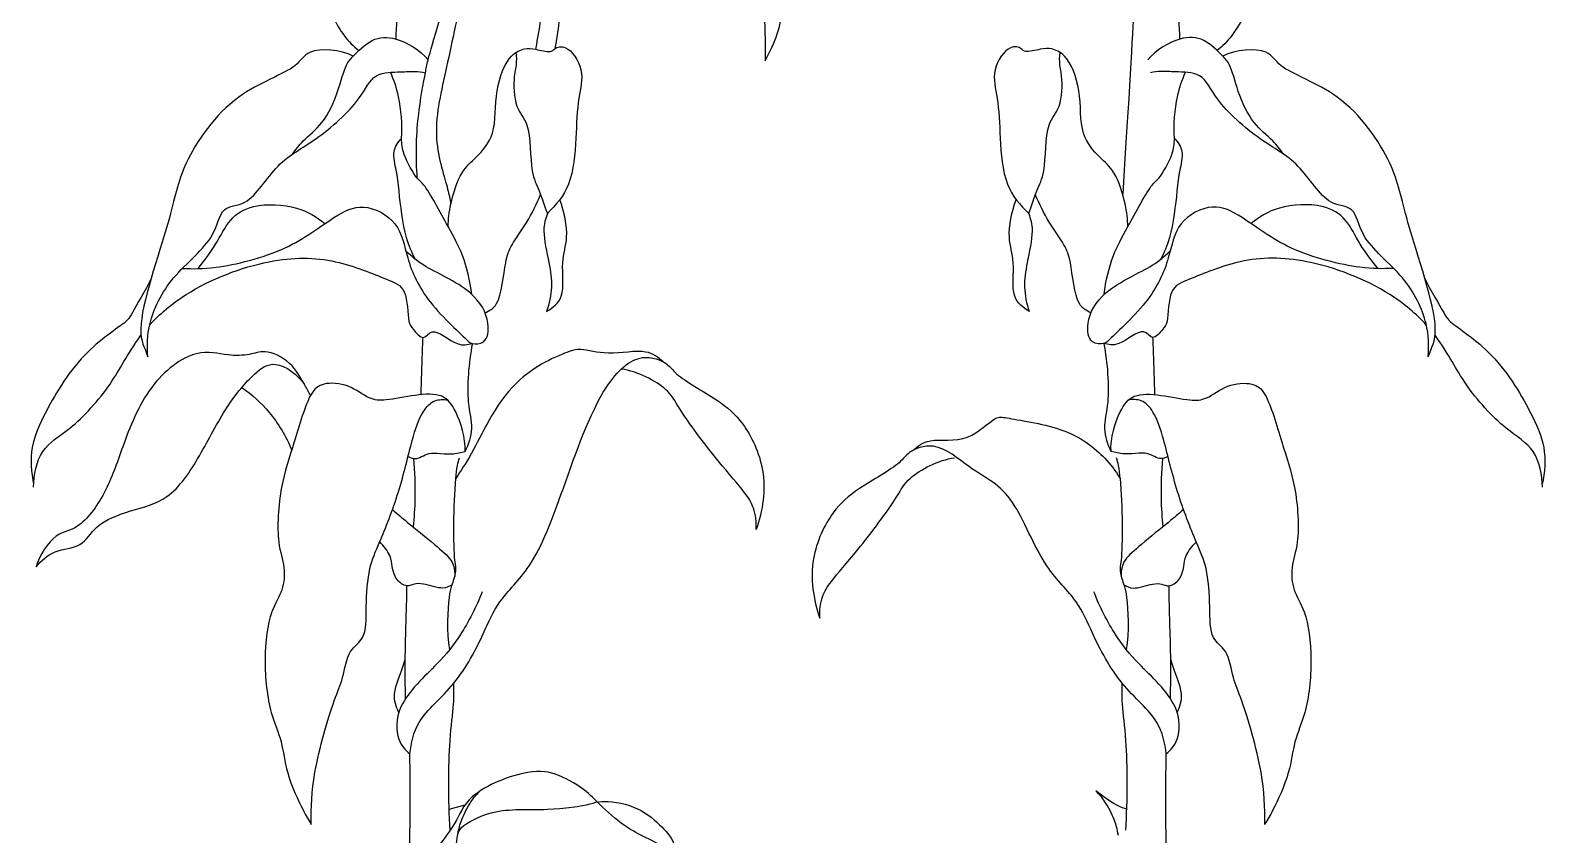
# Model space of a CAD drawing. Header units: millimetres. Extents: x 0.2 to 24.3, y 8.3 to 14.
# Drawn here: x 13.671 to 15.431, y 11.024 to 11.958 of the extents above; entities that cross this region are included whole.
import ezdxf

# ---------------------------------------------------------------- set-up
doc = ezdxf.new("R2010")
doc.units = ezdxf.units.MM
doc.layers.add('AG-PLANTS', color=7, linetype='Continuous', true_color=0x66ccff)

msp = doc.modelspace()

# ---------------------------------------------------------------- linework, layer by layer
at = {"layer": 'AG-PLANTS'}
msp.add_line((14.1579, 11.0539), (14.1764, 11.0589), dxfattribs=at)
for points, knots in [([(14.0962, 11.9475), (14.098, 11.9791), (14.0996, 12.0391), (14.1, 12.1411), (14.0892, 12.1851), (14.0561, 12.2563), (14.0405, 12.2734), (14.0218, 12.3484), (14.0236, 12.2912), (14.015, 12.2619), (14.0095, 12.2442)], [0, 0, 0, 0, 0.387443, 0.780079, 1.058553, 1.395548, 1.619013, 1.898237, 2.111571, 2.408401, 2.408401, 2.408401, 2.408401]), ([(14.0095, 12.2442), (14.004, 12.2293), (13.9938, 12.1976), (13.9845, 12.1079), (14.0055, 12.0049), (14.0334, 11.9518), (14.0467, 11.9396), (14.0529, 11.9342)], [2.408401, 2.408401, 2.408401, 2.408401, 2.682749, 3.058559, 3.47259, 3.772592, 3.96937, 3.96937, 3.96937, 3.96937]), ([(15.0066, 11.9475), (15.0048, 11.9791), (15.0032, 12.0391), (15.0027, 12.0523), (15.0135, 12.0964), (15.0467, 12.1675), (15.0622, 12.1846), (15.0809, 12.2596), (15.0792, 12.2024), (15.0878, 12.1732), (15.0932, 12.1554)], [0, 0, 0, 0, 0.387443, 0.780079, 1.058553, 1.395548, 1.619013, 1.898237, 2.111571, 2.408401, 2.408401, 2.408401, 2.408401]), ([(14.3242, 12.216), (14.3336, 12.2124), (14.3656, 12.1971), (14.4509, 12.1726), (14.4805, 12.1394), (14.4955, 12.0928), (14.4904, 12.0565), (14.5093, 12.0283), (14.5224, 12.0157), (14.525, 11.9517), (14.525, 11.9329), (14.5247, 11.9223)], [1.807611, 1.807611, 1.807611, 1.807611, 1.971636, 2.369109, 2.631577, 2.901336, 3.141705, 3.360548, 3.530682, 3.839096, 4.062378, 4.062378, 4.062378, 4.062378]), ([(14.5247, 11.9223), (14.5305, 11.9322), (14.5403, 11.9548), (14.5467, 11.9845), (14.5515, 12.0655), (14.5251, 12.096), (14.5114, 12.1254), (14.5034, 12.1466), (14.4623, 12.1691), (14.4406, 12.1708)], [4.062378, 4.062378, 4.062378, 4.062378, 4.295281, 4.521997, 4.871476, 5.123727, 5.341103, 5.528587, 5.850008, 5.850008, 5.850008, 5.850008]), ([(14.1208, 11.7863), (14.1193, 11.81), (14.1196, 11.8539), (14.1306, 11.9093), (14.1326, 11.9237), (14.1655, 12.0291), (14.182, 12.1035), (14.2193, 12.1502), (14.2537, 12.1595), (14.2633, 12.1468), (14.2888, 12.0868), (14.2894, 11.9995), (14.2845, 11.9573), (14.2806, 11.9365)], [0, 0, 0, 0, 0.335489, 0.621144, 0.777733, 1.184915, 1.55046, 1.848123, 2.063377, 2.201588, 2.515031, 2.892113, 3.208784, 3.208784, 3.208784, 3.208784]), ([(15.0932, 12.1554), (15.0988, 12.1405), (15.1089, 12.1089), (15.1182, 12.0192), (15.0973, 12.0049), (15.0693, 11.9518), (15.0561, 11.9396), (15.0499, 11.9342)], [0, 0, 0, 0, 0.274348, 0.650158, 1.064189, 1.364191, 1.560969, 1.560969, 1.560969, 1.560969]), ([(14.2584, 11.9357), (14.2616, 11.9518), (14.2669, 11.9847), (14.2711, 12.0578), (14.2629, 12.12), (14.2538, 12.1408), (14.2395, 12.1443), (14.2009, 12.1087), (14.1733, 12.0051), (14.1546, 11.9113), (14.1361, 11.8349), (14.1568, 11.7744), (14.1586, 11.7621), (14.1599, 11.7563)], [0, 0, 0, 0, 0.278764, 0.623177, 0.939665, 1.114976, 1.24082, 1.506642, 1.922123, 2.318337, 2.671458, 2.977099, 3.144311, 3.144311, 3.144311, 3.144311]), ([(14.9619, 12.0852), (14.9591, 12.0473), (14.9553, 12.0599), (14.955, 12.0011), (14.9401, 11.7675)], [0, 0, 0, 0, 0.4248383, 0.7981236, 0.7981236, 0.7981236, 0.7981236]), ([(13.9754, 11.8138), (13.9796, 11.8191), (13.9879, 11.8304), (14.0129, 11.8495), (14.0291, 11.8853), (14.0372, 11.9182), (14.0462, 11.9275), (14.0679, 11.9499), (14.0973, 11.9508), (14.1241, 11.9351), (14.1334, 11.9237)], [0, 0, 0, 0, 0.179379, 0.398358, 0.651637, 0.877291, 1.02031, 1.232569, 1.442058, 1.706452, 1.706452, 1.706452, 1.706452]), ([(15.1273, 11.8138), (15.1232, 11.8191), (15.1149, 11.8304), (15.0899, 11.8495), (15.0736, 11.8853), (15.0656, 11.9182), (15.0565, 11.9275), (15.0349, 11.9499), (15.0055, 11.9508), (14.9787, 11.9351), (14.9693, 11.9237)], [0, 0, 0, 0, 0.179379, 0.398358, 0.651637, 0.877291, 1.02031, 1.232569, 1.442058, 1.706452, 1.706452, 1.706452, 1.706452]), ([(14.0465, 11.9278), (14.0317, 11.9354), (13.9923, 11.9383), (13.9815, 11.9113), (13.9052, 11.8874), (13.8455, 11.8026), (13.8359, 11.7393), (13.7899, 11.6111), (13.8042, 11.5895), (13.808, 11.579)], [-2.228342, -2.228342, -2.228342, -2.228342, -1.947236, -1.75309, -1.409471, -1.015801, -0.679016, -0.230497, 0, 0, 0, 0]), ([(14.1566, 11.7299), (14.1569, 11.7388), (14.1587, 11.7558), (14.1707, 11.7947), (14.1899, 11.81), (14.2139, 11.838), (14.2093, 11.8871), (14.2266, 11.9297), (14.2454, 11.9371), (14.2577, 11.9365), (14.2759, 11.9312), (14.2801, 11.9373), (14.2957, 11.9418), (14.3163, 11.9108), (14.3068, 11.8784), (14.3053, 11.8326), (14.3012, 11.7776), (14.282, 11.7549), (14.2719, 11.7453)], [0, 0, 0, 0, 0.204996, 0.451861, 0.649038, 0.878751, 1.158409, 1.420863, 1.585955, 1.728836, 1.893126, 1.992272, 2.132232, 2.354415, 2.583194, 2.854199, 3.146431, 3.403747, 3.403747, 3.403747, 3.403747]), ([(14.2355, 11.9322), (14.2359, 11.9274), (14.2363, 11.9169), (14.2324, 11.9048), (14.2332, 11.8664), (14.2531, 11.8508), (14.2514, 11.7932), (14.2628, 11.7727), (14.2687, 11.754), (14.2719, 11.7453)], [-1.427546, -1.427546, -1.427546, -1.427546, -1.275985, -1.130163, -0.895374, -0.697726, -0.407366, -0.209873, 0, 0, 0, 0]), ([(14.9461, 11.7299), (14.9458, 11.7388), (14.9441, 11.7558), (14.9321, 11.7947), (14.9128, 11.81), (14.8888, 11.838), (14.8934, 11.8871), (14.8762, 11.9297), (14.8574, 11.9371), (14.845, 11.9365), (14.8268, 11.9312), (14.8227, 11.9373), (14.8071, 11.9418), (14.7865, 11.9108), (14.796, 11.8784), (14.7975, 11.8326), (14.8015, 11.7776), (14.8208, 11.7549), (14.8309, 11.7453)], [0, 0, 0, 0, 0.204996, 0.451861, 0.649038, 0.878751, 1.158409, 1.420863, 1.585955, 1.728836, 1.893126, 1.992272, 2.132232, 2.354415, 2.583194, 2.854199, 3.146431, 3.403747, 3.403747, 3.403747, 3.403747]), ([(14.8309, 11.7453), (14.8341, 11.754), (14.84, 11.7727), (14.8514, 11.7932), (14.8496, 11.8508), (14.8696, 11.8664), (14.8703, 11.9048), (14.8665, 11.9169), (14.8668, 11.9274), (14.8673, 11.9322)], [0, 0, 0, 0, 0.209873, 0.407366, 0.697726, 0.895374, 1.130163, 1.275985, 1.427546, 1.427546, 1.427546, 1.427546]), ([(15.2948, 11.579), (15.2986, 11.5895), (15.3129, 11.6111), (15.2669, 11.7393), (15.2572, 11.8026), (15.1976, 11.8874), (15.1213, 11.9113), (15.1105, 11.9383), (15.0711, 11.9354), (15.0563, 11.9278)], [0, 0, 0, 0, 0.230497, 0.679016, 1.015801, 1.409471, 1.75309, 1.947236, 2.228342, 2.228342, 2.228342, 2.228342]), ([(13.808, 11.579), (13.8069, 11.5918), (13.8073, 11.6189), (13.8335, 11.674), (13.8877, 11.7141), (13.8916, 11.7553), (13.9261, 11.7522), (13.9574, 11.8064), (14.0034, 11.8287), (14.055, 11.8748), (14.0689, 11.9096), (14.1012, 11.9092), (14.1174, 11.9107), (14.1262, 11.9093), (14.1303, 11.9085)], [0, 0, 0, 0, 0.24687, 0.554048, 0.879635, 1.106281, 1.307214, 1.606714, 1.899275, 2.226586, 2.458106, 2.66819, 2.831054, 2.971395, 2.971395, 2.971395, 2.971395]), ([(14.1025, 11.8323), (14.1037, 11.8483), (14.1007, 11.8809), (14.0937, 11.8999), (14.0898, 11.9091)], [0, 0, 0, 0, 0.2764306, 0.4944622, 0.4944622, 0.4944622, 0.4944622]), ([(15.2948, 11.579), (15.2959, 11.5918), (15.2955, 11.6189), (15.2693, 11.674), (15.2151, 11.7141), (15.2111, 11.7553), (15.1767, 11.7522), (15.1454, 11.8064), (15.0993, 11.8287), (15.0478, 11.8748), (15.0339, 11.9096), (15.0016, 11.9092), (14.9853, 11.9107), (14.9766, 11.9093), (14.9725, 11.9085)], [0, 0, 0, 0, 0.24687, 0.554048, 0.879635, 1.106281, 1.307214, 1.606714, 1.899275, 2.226586, 2.458106, 2.66819, 2.831054, 2.971395, 2.971395, 2.971395, 2.971395]), ([(15.0002, 11.8323), (14.999, 11.8483), (15.0021, 11.8809), (15.009, 11.8999), (15.013, 11.9091)], [0, 0, 0, 0, 0.2764306, 0.4944622, 0.4944622, 0.4944622, 0.4944622]), ([(14.1188, 11.6918), (14.1146, 11.7001), (14.1062, 11.7158), (14.0995, 11.7716), (14.0973, 11.7937), (14.0909, 11.8175), (14.0986, 11.828), (14.1025, 11.8323)], [-1.050742, -1.050742, -1.050742, -1.050742, -0.841699, -0.548454, -0.353124, -0.165966, 0, 0, 0, 0]), ([(14.1842, 11.6513), (14.1824, 11.6667), (14.1745, 11.6984), (14.1579, 11.7271), (14.1298, 11.78), (14.1204, 11.7844), (14.1033, 11.8141), (14.1028, 11.826), (14.1025, 11.8323)], [0, 0, 0, 0, 0.270367, 0.51392, 0.810935, 0.944462, 1.1668, 1.339421, 1.339421, 1.339421, 1.339421]), ([(14.9185, 11.6513), (14.9203, 11.6667), (14.9283, 11.6984), (14.9449, 11.7271), (14.973, 11.78), (14.9824, 11.7844), (14.9995, 11.8141), (15, 11.826), (15.0002, 11.8323)], [0, 0, 0, 0, 0.270367, 0.51392, 0.810935, 0.944462, 1.1668, 1.339421, 1.339421, 1.339421, 1.339421]), ([(15.0002, 11.8323), (15.0042, 11.828), (15.0118, 11.8175), (15.0054, 11.7937), (15.0033, 11.7716), (14.9966, 11.7158), (14.9881, 11.7001), (14.984, 11.6918)], [0, 0, 0, 0, 0.165966, 0.353124, 0.548454, 0.841699, 1.050742, 1.050742, 1.050742, 1.050742]), ([(13.8662, 11.6812), (13.8733, 11.6904), (13.8877, 11.7085), (13.902, 11.7396), (13.9302, 11.7575), (13.9825, 11.755), (14.0039, 11.7413), (14.0135, 11.7334)], [0, 0, 0, 0, 0.235369, 0.463393, 0.685544, 0.96571, 1.209069, 1.209069, 1.209069, 1.209069]), ([(14.1995, 11.6298), (14.2045, 11.6327), (14.2178, 11.6373), (14.2223, 11.6897), (14.2296, 11.7087), (14.2494, 11.7354), (14.2593, 11.7562), (14.2641, 11.7671)], [0, 0, 0, 0, 0.165368, 0.441997, 0.629142, 0.85206, 1.089721, 1.089721, 1.089721, 1.089721]), ([(14.2711, 11.6314), (14.278, 11.6359), (14.294, 11.647), (14.2866, 11.6898), (14.2978, 11.7167), (14.2916, 11.7474), (14.2863, 11.7612)], [0.8495809, 0.8495809, 0.8495809, 0.8495809, 1.0466753, 1.2948237, 1.5117756, 1.7765734, 1.7765734, 1.7765734, 1.7765734]), ([(14.8316, 11.6314), (14.8248, 11.6359), (14.8088, 11.647), (14.8162, 11.6898), (14.805, 11.7167), (14.8111, 11.7474), (14.8165, 11.7612)], [0, 0, 0, 0, 0.1970945, 0.4452428, 0.6621948, 0.9269926, 0.9269926, 0.9269926, 0.9269926]), ([(14.9032, 11.6298), (14.8982, 11.6327), (14.885, 11.6373), (14.8805, 11.6897), (14.8732, 11.7087), (14.8534, 11.7354), (14.8434, 11.7562), (14.8386, 11.7671)], [0, 0, 0, 0, 0.165368, 0.441997, 0.629142, 0.85206, 1.089721, 1.089721, 1.089721, 1.089721]), ([(15.2366, 11.6812), (15.2294, 11.6904), (15.215, 11.7085), (15.2008, 11.7396), (15.1725, 11.7575), (15.1202, 11.755), (15.0989, 11.7413), (15.0892, 11.7334)], [0, 0, 0, 0, 0.235369, 0.463393, 0.685544, 0.96571, 1.209069, 1.209069, 1.209069, 1.209069]), ([(13.848, 11.6815), (13.861, 11.681), (13.8875, 11.6806), (13.9703, 11.7001), (14.0215, 11.7408), (14.0577, 11.7592), (14.1013, 11.736), (14.1081, 11.6914), (14.13, 11.6424), (14.179, 11.5984), (14.1837, 11.5934), (14.2017, 11.5935), (14.206, 11.6209), (14.1862, 11.6584), (14.1267, 11.683), (14.1148, 11.6954), (14.1083, 11.701)], [0, 0, 0, 0, 0.248965, 0.611547, 0.936466, 1.177255, 1.432276, 1.690073, 1.992551, 2.305076, 2.40752, 2.552259, 2.738854, 2.994514, 3.307879, 3.508843, 3.508843, 3.508843, 3.508843]), ([(14.2719, 11.7453), (14.2698, 11.7388), (14.2654, 11.7252), (14.2742, 11.6876), (14.2783, 11.6604), (14.2743, 11.6405), (14.2711, 11.6314)], [0, 0, 0, 0, 0.180077, 0.4233996, 0.6354618, 0.8495809, 0.8495809, 0.8495809, 0.8495809]), ([(14.8309, 11.7453), (14.833, 11.7388), (14.8374, 11.7252), (14.8286, 11.6876), (14.8245, 11.6604), (14.8284, 11.6405), (14.8316, 11.6314)], [0, 0, 0, 0, 0.180077, 0.4233996, 0.6354618, 0.8495809, 0.8495809, 0.8495809, 0.8495809]), ([(15.2548, 11.6815), (15.2417, 11.681), (15.2152, 11.6806), (15.1325, 11.7001), (15.0813, 11.7408), (15.0451, 11.7592), (15.0015, 11.736), (14.9947, 11.6914), (14.9727, 11.6424), (14.9238, 11.5984), (14.919, 11.5934), (14.901, 11.5935), (14.8968, 11.6209), (14.9166, 11.6584), (14.9761, 11.683), (14.988, 11.6954), (14.9945, 11.701)], [0, 0, 0, 0, 0.248965, 0.611547, 0.936466, 1.177255, 1.432276, 1.690073, 1.992551, 2.305076, 2.40752, 2.552259, 2.738854, 2.994514, 3.307879, 3.508843, 3.508843, 3.508843, 3.508843]), ([(13.81, 11.6158), (13.8216, 11.6284), (13.8597, 11.6612), (13.9477, 11.6947), (14.024, 11.6946), (14.0834, 11.6692), (14.1104, 11.6593), (14.1092, 11.619), (14.1154, 11.6119), (14.1287, 11.5957), (14.1378, 11.6161), (14.1674, 11.5893), (14.179, 11.5933), (14.1848, 11.5942)], [1.266655, 1.266655, 1.266655, 1.266655, 1.50385, 1.908947, 2.258179, 2.571846, 2.771974, 3.005281, 3.136688, 3.290904, 3.429506, 3.654679, 3.820698, 3.820698, 3.820698, 3.820698]), ([(15.2927, 11.6158), (15.2812, 11.6284), (15.2431, 11.6612), (15.1551, 11.6947), (15.0787, 11.6946), (15.0194, 11.6692), (14.9924, 11.6593), (14.9936, 11.619), (14.9873, 11.6119), (14.9741, 11.5957), (14.9649, 11.6161), (14.9354, 11.5893), (14.9238, 11.5933), (14.918, 11.5942)], [1.266655, 1.266655, 1.266655, 1.266655, 1.50385, 1.908947, 2.258179, 2.571846, 2.771974, 3.005281, 3.136688, 3.290904, 3.429506, 3.654679, 3.820698, 3.820698, 3.820698, 3.820698]), ([(13.8117, 11.6697), (13.8054, 11.6561), (13.7891, 11.6302), (13.7853, 11.6195), (13.7307, 11.5864), (13.6896, 11.5174), (13.6706, 11.4755), (13.6722, 11.4448), (13.6753, 11.4309)], [0, 0, 0, 0, 0.266487, 0.400162, 0.704113, 1.067558, 1.335251, 1.595349, 1.595349, 1.595349, 1.595349]), ([(15.291, 11.6697), (15.2974, 11.6561), (15.3137, 11.6302), (15.3175, 11.6195), (15.3721, 11.5864), (15.4132, 11.5174), (15.4321, 11.4755), (15.4305, 11.4448), (15.4274, 11.4309)], [0, 0, 0, 0, 0.266487, 0.400162, 0.704113, 1.067558, 1.335251, 1.595349, 1.595349, 1.595349, 1.595349]), ([(13.6753, 11.4276), (13.6752, 11.4418), (13.6817, 11.4735), (13.7197, 11.494), (13.7676, 11.5467), (13.7833, 11.5808), (13.8, 11.604)], [0, 0, 0, 0, 0.268729, 0.534299, 0.877164, 1.192855, 1.192855, 1.192855, 1.192855]), ([(14.1253, 11.5349), (14.1257, 11.5508), (14.1267, 11.5824), (14.1273, 11.5951), (14.1276, 11.6014)], [0, 0, 0, 0, 0.274119, 0.4471603, 0.4471603, 0.4471603, 0.4471603]), ([(14.9774, 11.5349), (14.9771, 11.5508), (14.976, 11.5824), (14.9755, 11.5951), (14.9752, 11.6014)], [0, 0, 0, 0, 0.274119, 0.4471603, 0.4471603, 0.4471603, 0.4471603]), ([(15.4275, 11.4276), (15.4275, 11.4418), (15.421, 11.4735), (15.383, 11.494), (15.3352, 11.5467), (15.3195, 11.5808), (15.3028, 11.604)], [0, 0, 0, 0, 0.268729, 0.534299, 0.877164, 1.192855, 1.192855, 1.192855, 1.192855]), ([(13.9968, 11.5339), (13.9948, 11.538), (13.99, 11.5462), (13.9751, 11.5741), (13.9442, 11.5878), (13.926, 11.5805), (13.8997, 11.5798), (13.8616, 11.5898), (13.8056, 11.5459), (13.7784, 11.4748), (13.7609, 11.4221), (13.7291, 11.3779), (13.6991, 11.3754), (13.6824, 11.3487), (13.6781, 11.3353)], [-2.917566, -2.917566, -2.917566, -2.917566, -2.769346, -2.548445, -2.326076, -2.155601, -1.956683, -1.716993, -1.396289, -1.048424, -0.74599, -0.46642, -0.258882, 0, 0, 0, 0]), ([(14.4069, 11.5729), (14.4007, 11.5779), (14.3867, 11.5895), (14.3434, 11.5794), (14.3105, 11.589), (14.2962, 11.5853), (14.2249, 11.5556), (14.1854, 11.4655), (14.1716, 11.4473), (14.1657, 11.4378)], [0, 0, 0, 0, 0.194008, 0.455759, 0.681749, 0.828749, 1.165653, 1.557304, 1.787765, 1.787765, 1.787765, 1.787765]), ([(14.1848, 11.5942), (14.1804, 11.572), (14.177, 11.5269), (14.1869, 11.4966), (14.1802, 11.4772), (14.1762, 11.4688)], [3.8206983, 3.8206983, 3.8206983, 3.8206983, 4.1482512, 4.3700334, 4.579553, 4.579553, 4.579553, 4.579553]), ([(14.918, 11.5942), (14.9224, 11.572), (14.9257, 11.5269), (14.9159, 11.4966), (14.9225, 11.4772), (14.9266, 11.4688)], [0, 0, 0, 0, 0.3275529, 0.5493352, 0.7588547, 0.7588547, 0.7588547, 0.7588547]), ([(13.6781, 11.3353), (13.6845, 11.3422), (13.6986, 11.356), (13.7322, 11.3567), (13.7469, 11.3853), (13.7886, 11.4015), (13.8342, 11.4113), (13.8697, 11.4643), (13.8972, 11.5204), (13.9296, 11.5589), (13.9559, 11.5775), (13.9824, 11.5582), (13.9899, 11.5467)], [0, 0, 0, 0, 0.211252, 0.428507, 0.641191, 0.901848, 1.169136, 1.478498, 1.799231, 2.079704, 2.285555, 2.540123, 2.540123, 2.540123, 2.540123]), ([(14.1121, 11.118), (14.1139, 11.1307), (14.1186, 11.1585), (14.1672, 11.1974), (14.198, 11.2567), (14.2141, 11.2967), (14.2575, 11.3358), (14.291, 11.4265), (14.3313, 11.5437), (14.3783, 11.5852), (14.4125, 11.572), (14.4205, 11.5569), (14.4712, 11.5291), (14.5009, 11.5032), (14.5285, 11.4471), (14.5223, 11.4002), (14.5145, 11.3786)], [0, 0, 0, 0, 0.245802, 0.555369, 0.880146, 1.137452, 1.428937, 1.823623, 2.272209, 2.565178, 2.777994, 2.941609, 3.235475, 3.49223, 3.795614, 4.12587, 4.12587, 4.12587, 4.12587]), ([(14.5145, 11.3786), (14.515, 11.3869), (14.5125, 11.4044), (14.5008, 11.4226), (14.4696, 11.4577), (14.4239, 11.5181), (14.4133, 11.543), (14.3766, 11.5621), (14.3579, 11.5647)], [4.12587, 4.12587, 4.12587, 4.12587, 4.324523, 4.504505, 4.780431, 5.124797, 5.334931, 5.633759, 5.633759, 5.633759, 5.633759]), ([(14.1763, 11.4691), (14.1771, 11.4848), (14.1676, 11.5154), (14.1512, 11.537), (14.118, 11.535), (14.0851, 11.5276), (14.0643, 11.529), (14.0421, 11.5476), (14.0114, 11.5497), (13.994, 11.5363), (13.9778, 11.4767), (13.9608, 11.4303), (13.9567, 11.364), (13.9679, 11.336), (13.9654, 11.307), (13.9487, 11.2829), (13.9414, 11.227), (13.9486, 11.1662), (13.9646, 11.1327), (13.9676, 11.0964), (13.9878, 11.0528), (13.9944, 11.0418), (13.9977, 11.0363)], [0.731757, 0.731757, 0.731757, 0.731757, 1.004755, 1.200544, 1.420968, 1.653844, 1.829756, 2.040018, 2.251072, 2.425363, 2.729363, 3.023763, 3.340043, 3.558127, 3.761126, 3.972312, 4.269375, 4.582085, 4.819739, 5.061067, 5.332537, 5.507166, 5.507166, 5.507166, 5.507166]), ([(14.9265, 11.4691), (14.9256, 11.4848), (14.9351, 11.5154), (14.9516, 11.537), (14.9848, 11.535), (15.0177, 11.5276), (15.0384, 11.529), (15.0606, 11.5476), (15.0913, 11.5497), (15.1088, 11.5363), (15.125, 11.4767), (15.142, 11.4303), (15.1461, 11.364), (15.1349, 11.336), (15.1374, 11.307), (15.1541, 11.2829), (15.1614, 11.227), (15.1542, 11.1662), (15.1382, 11.1327), (15.1351, 11.0964), (15.115, 11.0528), (15.1084, 11.0418), (15.105, 11.0363)], [0, 0, 0, 0, 0.272998, 0.468787, 0.689211, 0.922087, 1.097999, 1.308261, 1.519315, 1.693606, 1.997606, 2.292006, 2.608286, 2.82637, 3.029369, 3.240555, 3.537618, 3.850328, 4.087982, 4.32931, 4.60078, 4.775409, 4.775409, 4.775409, 4.775409]), ([(13.9172, 11.5434), (13.9289, 11.5351), (13.9507, 11.5159), (13.9686, 11.4865), (13.975, 11.4708)], [0, 0, 0, 0, 0.2606368, 0.5439245, 0.5439245, 0.5439245, 0.5439245]), ([(13.9977, 11.0363), (13.9975, 11.0565), (13.9982, 11.0944), (14.0232, 11.1803), (14.0349, 11.2042), (14.04, 11.2393), (14.0619, 11.2511), (14.0611, 11.2897), (14.0638, 11.3344), (14.0777, 11.3642), (14.1008, 11.4222), (14.1137, 11.4801), (14.1251, 11.5146), (14.1401, 11.5298), (14.1513, 11.5296), (14.1562, 11.5286)], [5.507166, 5.507166, 5.507166, 5.507166, 5.816931, 6.185166, 6.398174, 6.621692, 6.805158, 7.042908, 7.309219, 7.53668, 7.849761, 8.162306, 8.398697, 8.571309, 8.724746, 8.724746, 8.724746, 8.724746]), ([(15.105, 11.0363), (15.1052, 11.0565), (15.1046, 11.0944), (15.0796, 11.1803), (15.0678, 11.2042), (15.0628, 11.2393), (15.0409, 11.2511), (15.0417, 11.2897), (15.039, 11.3344), (15.025, 11.3642), (15.002, 11.4222), (14.9891, 11.4801), (14.9777, 11.5146), (14.9627, 11.5298), (14.9515, 11.5296), (14.9466, 11.5286)], [0, 0, 0, 0, 0.309765, 0.678, 0.891008, 1.114526, 1.297993, 1.535743, 1.802053, 2.029514, 2.342596, 2.65514, 2.891532, 3.064144, 3.21758, 3.21758, 3.21758, 3.21758]), ([(14.6959, 11.47), (14.702, 11.475), (14.7161, 11.4866), (14.7594, 11.4765), (14.7923, 11.511), (14.8066, 11.5072), (14.8778, 11.4975), (14.9174, 11.4655), (14.9312, 11.4473), (14.9371, 11.4378)], [0, 0, 0, 0, 0.194008, 0.455759, 0.681749, 0.828749, 1.165653, 1.557304, 1.787765, 1.787765, 1.787765, 1.787765]), ([(14.9907, 11.118), (14.9889, 11.1307), (14.9842, 11.1585), (14.9356, 11.1974), (14.9048, 11.2567), (14.8887, 11.2967), (14.8453, 11.3358), (14.8117, 11.4265), (14.7714, 11.4407), (14.7244, 11.4823), (14.6903, 11.4691), (14.6822, 11.454), (14.6316, 11.4262), (14.6018, 11.4002), (14.5743, 11.3442), (14.5805, 11.2973), (14.5883, 11.2756)], [0, 0, 0, 0, 0.245802, 0.555369, 0.880146, 1.137452, 1.428937, 1.823623, 2.272209, 2.565178, 2.777994, 2.941609, 3.235475, 3.49223, 3.795614, 4.12587, 4.12587, 4.12587, 4.12587]), ([(14.1101, 11.4631), (14.1133, 11.4618), (14.1209, 11.4583), (14.1368, 11.4718), (14.1559, 11.4633), (14.1763, 11.4691)], [0, 0, 0, 0, 0.1864523, 0.4338101, 0.7317571, 0.7317571, 0.7317571, 0.7317571]), ([(14.1165, 11.461), (14.1178, 11.4457), (14.1187, 11.4151), (14.1172, 11.3927), (14.1161, 11.3815)], [0, 0, 0, 0, 0.2690747, 0.4999118, 0.4999118, 0.4999118, 0.4999118]), ([(14.1657, 11.4378), (14.1659, 11.4427), (14.1673, 11.4526), (14.169, 11.4586), (14.1699, 11.4615)], [0, 0, 0, 0, 0.1536361, 0.2744833, 0.2744833, 0.2744833, 0.2744833]), ([(14.5883, 11.2756), (14.5877, 11.2839), (14.5902, 11.3014), (14.602, 11.3197), (14.6331, 11.3547), (14.6789, 11.4151), (14.6895, 11.4401), (14.7262, 11.4592), (14.7449, 11.4618)], [0, 0, 0, 0, 0.198653, 0.378635, 0.654561, 0.998928, 1.209061, 1.507889, 1.507889, 1.507889, 1.507889]), ([(14.9927, 11.4631), (14.9895, 11.4618), (14.9819, 11.4583), (14.966, 11.4718), (14.9469, 11.4633), (14.9265, 11.4691)], [0, 0, 0, 0, 0.1864523, 0.4338101, 0.7317571, 0.7317571, 0.7317571, 0.7317571]), ([(14.9371, 11.4378), (14.9369, 11.4427), (14.9355, 11.4526), (14.9338, 11.4586), (14.9329, 11.4615)], [0, 0, 0, 0, 0.1536361, 0.2744833, 0.2744833, 0.2744833, 0.2744833]), ([(14.9862, 11.461), (14.9849, 11.4457), (14.9841, 11.4151), (14.9856, 11.3927), (14.9867, 11.3815)], [0, 0, 0, 0, 0.2690747, 0.4999118, 0.4999118, 0.4999118, 0.4999118]), ([(14.1587, 11.2393), (14.1551, 11.259), (14.1573, 11.2996), (14.1605, 11.3122), (14.1672, 11.3311), (14.1628, 11.343), (14.1627, 11.4062), (14.1657, 11.4378)], [-1.153366, -1.153366, -1.153366, -1.153366, -0.84511, -0.694752, -0.530634, -0.3875, 0, 0, 0, 0]), ([(14.9371, 11.4378), (14.9401, 11.4062), (14.94, 11.343), (14.9356, 11.3311), (14.9423, 11.3122), (14.9455, 11.2996), (14.9477, 11.259), (14.9441, 11.2393)], [0, 0, 0, 0, 0.3875, 0.530634, 0.694752, 0.84511, 1.153366, 1.153366, 1.153366, 1.153366]), ([(14.092, 11.4016), (14.0979, 11.3966), (14.1094, 11.3866), (14.1404, 11.3622), (14.16, 11.3445), (14.1636, 11.3359), (14.1647, 11.328), (14.1644, 11.3241)], [0, 0, 0, 0, 0.1907136, 0.4432394, 0.6452118, 0.7625161, 0.8972505, 0.8972505, 0.8972505, 0.8972505]), ([(15.0107, 11.4016), (15.0049, 11.3966), (14.9933, 11.3866), (14.9624, 11.3622), (14.9427, 11.3445), (14.9392, 11.3359), (14.938, 11.328), (14.9383, 11.3241)], [0, 0, 0, 0, 0.1907136, 0.4432394, 0.6452118, 0.7625161, 0.8972505, 0.8972505, 0.8972505, 0.8972505]), ([(14.1614, 11.3144), (14.1581, 11.3126), (14.151, 11.3079), (14.1282, 11.3161), (14.1175, 11.3159), (14.1086, 11.3112), (14.0953, 11.3195), (14.0915, 11.3356), (14.0902, 11.3485), (14.0821, 11.3597), (14.0772, 11.364)], [0, 0, 0, 0, 0.134402, 0.325321, 0.455794, 0.573023, 0.719469, 0.878369, 1.022054, 1.198536, 1.198536, 1.198536, 1.198536]), ([(14.9414, 11.3144), (14.9447, 11.3126), (14.9518, 11.3079), (14.9746, 11.3161), (14.9853, 11.3159), (14.9941, 11.3112), (15.0074, 11.3195), (15.0113, 11.3356), (15.0125, 11.3485), (15.0206, 11.3597), (15.0256, 11.364)], [0, 0, 0, 0, 0.134402, 0.325321, 0.455794, 0.573023, 0.719469, 0.878369, 1.022054, 1.198536, 1.198536, 1.198536, 1.198536]), ([(14.1961, 11.3062), (14.1897, 11.2888), (14.1717, 11.2549), (14.1456, 11.2224), (14.0953, 11.1774), (14.096, 11.1343), (14.1068, 11.1227), (14.1121, 11.118)], [-1.306871, -1.306871, -1.306871, -1.306871, -1.010742, -0.747523, -0.427122, -0.182845, 0, 0, 0, 0]), ([(14.1072, 11.1822), (14.1069, 11.1974), (14.1063, 11.2243), (14.1088, 11.2983), (14.1088, 11.3082), (14.1088, 11.3132)], [0, 0, 0, 0, 0.2681746, 0.601916, 0.755937, 0.755937, 0.755937, 0.755937]), ([(14.9907, 11.118), (14.996, 11.1227), (15.0068, 11.1343), (15.0075, 11.1774), (14.9572, 11.2224), (14.931, 11.2549), (14.9131, 11.2888), (14.9067, 11.3062)], [0, 0, 0, 0, 0.182845, 0.427122, 0.747523, 1.010742, 1.306871, 1.306871, 1.306871, 1.306871]), ([(14.9955, 11.1822), (14.9959, 11.1974), (14.9965, 11.2243), (14.9939, 11.2983), (14.994, 11.3082), (14.994, 11.3132)], [0, 0, 0, 0, 0.2681746, 0.601916, 0.755937, 0.755937, 0.755937, 0.755937]), ([(14.0994, 11.1662), (14.0964, 11.173), (14.0904, 11.1871), (14.1016, 11.2109), (14.1069, 11.2277)], [0, 0, 0, 0, 0.2437555, 0.5364801, 0.5364801, 0.5364801, 0.5364801]), ([(15.0034, 11.1662), (15.0064, 11.173), (15.0124, 11.1871), (15.0011, 11.2109), (14.9959, 11.2277)], [0, 0, 0, 0, 0.2437555, 0.5364801, 0.5364801, 0.5364801, 0.5364801]), ([(14.1592, 11.0297), (14.1567, 11.0641), (14.1571, 11.1311), (14.1637, 11.1741), (14.1634, 11.192), (14.1632, 11.2001)], [0, 0, 0, 0, 0.4041893, 0.6640097, 0.860755, 0.860755, 0.860755, 0.860755]), ([(14.9436, 11.0297), (14.946, 11.0641), (14.9457, 11.1311), (14.939, 11.1741), (14.9394, 11.192), (14.9395, 11.2001)], [0, 0, 0, 0, 0.4041893, 0.6640097, 0.860755, 0.860755, 0.860755, 0.860755]), ([(14.1109, 10.9714), (14.1119, 10.999), (14.113, 11.0542), (14.1126, 11.0968), (14.1121, 11.118)], [0, 0, 0, 0, 0.3619, 0.6794063, 0.6794063, 0.6794063, 0.6794063]), ([(14.9919, 10.9332), (14.9908, 10.999), (14.9898, 11.0542), (14.9902, 11.0968), (14.9907, 11.118)], [0, 0, 0, 0, 0.3619, 0.6794063, 0.6794063, 0.6794063, 0.6794063]), ([(14.4214, 10.9946), (14.4193, 10.998), (14.4151, 11.0054), (14.389, 11.0203), (14.3649, 11.0307), (14.3351, 11.0562), (14.3186, 11.075), (14.2846, 11.0958), (14.2496, 11.1012), (14.1795, 11.0739), (14.1661, 11.0369), (14.1448, 11.0116), (14.1273, 10.9801), (14.1004, 10.9674), (14.0966, 10.9379), (14.1006, 10.9249), (14.1035, 10.9189)], [3.001391, 3.001391, 3.001391, 3.001391, 3.139353, 3.350972, 3.562154, 3.80562, 4.009123, 4.250913, 4.489698, 4.822479, 5.065886, 5.292781, 5.528983, 5.73772, 5.94176, 6.120172, 6.120172, 6.120172, 6.120172]), ([(14.1681, 11.0254), (14.1691, 11.031), (14.1718, 11.0419), (14.1826, 11.0632), (14.19, 11.0713), (14.1939, 11.0751)], [0, 0, 0, 0, 0.1643518, 0.3560535, 0.5175609, 0.5175609, 0.5175609, 0.5175609]), ([(14.9351, 11.0233), (14.9337, 11.031), (14.931, 11.0419), (14.9201, 11.0632), (14.9128, 11.0713), (14.9089, 11.0751)], [0, 0, 0, 0, 0.1643518, 0.3560535, 0.5175609, 0.5175609, 0.5175609, 0.5175609]), ([(14.1035, 10.9167), (14.1035, 10.9223), (14.1027, 10.935), (14.1332, 10.9587), (14.1507, 10.9695), (14.1648, 10.9923), (14.1669, 11.0236), (14.1711, 11.0341), (14.2107, 11.0566), (14.2692, 11.0511), (14.3217, 11.0591), (14.3343, 11.0647), (14.3748, 11.0593), (14.4021, 11.0372), (14.4207, 11.0163), (14.4218, 11.0014), (14.4214, 10.9946)], [0, 0, 0, 0, 0.162778, 0.401388, 0.585781, 0.788245, 1.006686, 1.135053, 1.386417, 1.703827, 1.985013, 2.132404, 2.376252, 2.616288, 2.821349, 3.001391, 3.001391, 3.001391, 3.001391])]:
    msp.add_open_spline(points, degree=3, knots=knots, dxfattribs=at)
msp.add_open_spline([(14.9449, 11.0539), (14.9387, 11.0556), (14.9325, 11.0572), (14.9089, 11.0751)], degree=3, dxfattribs=at)

doc.saveas('drawing.dxf')
